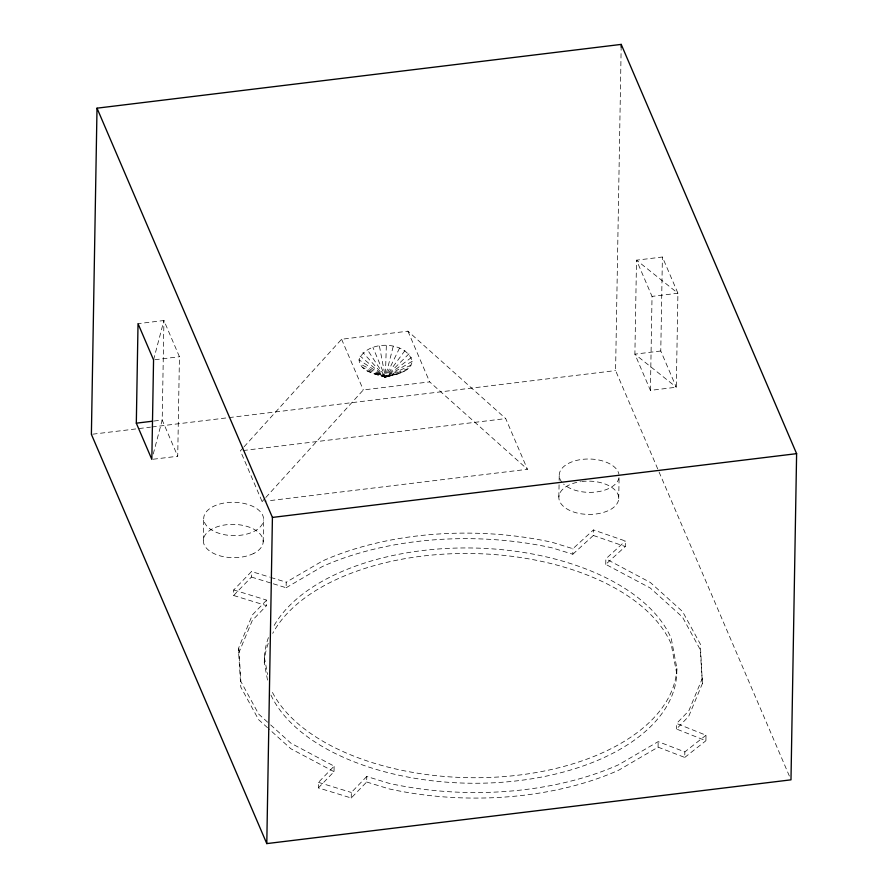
<?xml version="1.0" encoding="UTF-8"?>
<svg xmlns="http://www.w3.org/2000/svg" width="888" height="888" viewBox="0 0 888 888"><rect width="100%" height="100%" fill="white"/><g stroke="black" fill="none" stroke-linecap="round" stroke-linejoin="round"><path stroke-width="0.67" stroke-dasharray="4.44 3.33" d="M153.202 459.229L177.722 456.254L179.443 356.743L163.925 320.524L138.029 323.665M203.319 540.259L203.696 518.148M233.722 589.965L266.655 600.11L266.555 605.638L233.622 595.493L233.722 589.965L251.526 571.528L269.508 577.067M267.554 727.738L258.586 719.646L240.803 687.068L238.661 653.202L238.761 647.674L252.425 614.851L266.655 600.11M233.622 595.493L251.426 577.056L251.526 571.528M263.192 541.846L263.581 519.735A29.948 16.672 1 0 0 219.358 504.118A29.948 16.672 1 0 0 217.982 532.966A29.948 16.672 1 0 0 263.581 519.735M267.521 680.086L264.291 662.881L264.38 657.353A206.327 114.852 1 0 1 268.798 636.629M273.271 583.782L286.125 587.745L286.225 582.206L322.422 561.016A232.956 129.681 1 0 1 552.147 542.313L572.915 548.706L593.45 529.936L625.374 541.003L625.274 546.531L605.749 564.368L650.227 587.989L682.461 617.082L700.255 649.661L702.397 683.527L688.722 716.35L676.501 729.015L705.905 740.747L706.004 735.22L676.601 723.476L676.501 729.015M706.004 735.22L684.848 751.903L658.163 741.624L618.825 764.657A232.956 129.681 1 0 1 389.099 783.349L366.766 776.478L366.677 782.006L351.237 798.001L318.37 787.889L318.47 782.361L334.121 766.144L290.92 743.212L268.653 723.121M318.37 787.889L334.021 771.672L334.121 766.144M351.237 798.001L351.326 792.473L366.766 776.478M558.852 497.003L559.118 481.807M559.14 480.419L559.24 474.891M286.125 587.745L322.333 566.544A232.956 129.681 1 0 1 552.059 547.852L572.816 554.234L572.915 548.706M572.816 554.234L593.362 535.464L593.45 529.936M605.749 564.368L605.849 558.841L625.374 541.003M789.354 776.012L615.584 370.574L621.167 47.164M618.725 498.601L619.114 476.49A29.948 16.672 1 0 1 596.914 491.885A29.948 16.672 1 0 1 563.625 484.093M650.416 390.376L652.036 296.392L636.507 260.173L662.393 257.021L677.921 293.24L676.301 387.224L650.416 390.376L634.887 354.157L636.507 260.173L677.921 293.24L652.036 296.392M660.772 351.004L634.887 354.157L676.301 387.224L660.772 351.004L662.393 257.021M366.677 782.006L389 788.877A232.956 129.681 1 0 0 618.725 770.185L658.075 747.152L658.163 741.624M270.951 695.093A206.327 114.852 1 0 0 494.183 782.761A206.327 114.852 1 0 0 676.767 673.848L676.867 668.32L671.239 638.428A206.327 114.852 1 0 0 476.068 548.074A206.327 114.852 1 0 0 272.827 627.838M658.075 747.152L684.748 757.431L684.848 751.903M702.397 683.527L700.355 644.133L682.561 611.555L650.327 582.461L605.849 558.841M386.336 345.765L385.348 377.156C376.013 373.959 360.373 372.272 359.018 359.862C366.422 339.849 406.304 340.537 412.243 361.272C409.845 373.238 394.772 374.27 385.348 377.156L371.717 373.038M393.195 346.453L385.348 377.156L366.311 370.54M153.557 359.884L163.925 320.524L162.204 420.035L153.224 454.145M238.661 653.202L252.336 620.379L266.555 605.638M702.486 677.999L688.822 710.822L676.601 723.476M399.545 348.096L385.348 377.156L362.237 367.355M404.939 350.594L385.348 377.156L359.74 363.714M243.168 447.796L240.382 450.871L262.115 501.576L266.233 501.065M244.089 446.775L341.603 339.249L407.936 331.18L505.716 418.592L527.45 469.297L267.61 500.899M262.115 501.576L264.902 498.501M265.823 497.48L363.325 389.954L429.659 381.884L527.45 469.297M409.024 353.779L385.348 377.156L359.018 359.862M684.748 757.431L705.905 740.747M411.521 357.42L385.348 377.156L360.106 356.055M412.243 361.272L385.348 377.156L362.937 352.547M411.155 365.09L385.348 377.156L367.31 349.595M408.325 368.587L385.348 377.156L372.938 347.386M398.324 373.748L385.348 377.156L384.926 375.38L378.066 374.692M403.951 371.539L385.348 377.156L379.42 346.087M154.923 359.718L179.443 356.743M154.035 421.023L162.204 420.035L177.722 456.254M92.763 434.177L150.549 427.15M151.926 426.984L615.584 370.574M243.134 450.538L505.716 418.592M384.926 375.38L391.841 375.058M270.796 577.466L286.225 582.206M251.426 577.056L271.983 583.394M318.47 782.361L351.326 792.473M593.362 535.464L625.274 546.531M334.021 771.672L290.82 748.739L268.565 728.648M267.643 722.21L258.686 714.119L240.892 681.529L238.761 647.674M407.936 331.18L429.659 381.884M341.603 339.249L363.325 389.954M676.767 673.848L671.15 643.955A206.327 114.852 1 0 0 475.968 553.601A206.327 114.852 1 0 0 272.727 633.366M264.38 657.353L267.621 674.558M581.807 481.507A29.948 16.672 1 0 1 615.118 490.165A29.948 16.672 1 0 1 609.401 510.145C600.377 514.441 590.076 515.195 580.275 513.686A29.948 16.672 1 0 1 558.841 497.369A29.948 16.672 1 0 1 580.552 481.673M561.982 482.351A29.948 16.672 1 0 1 581.229 459.518A29.948 16.672 1 0 1 618.958 474.303M264.291 662.881A206.327 114.852 1 0 1 268.698 642.157M676.867 668.32A206.327 114.852 1 0 1 494.272 777.233A206.327 114.852 1 0 1 271.051 689.565M253.868 553.391C244.833 557.697 234.532 558.452 224.742 556.942A29.948 16.672 1 0 1 206.46 533.288A29.948 16.672 1 0 1 251.071 527.861A29.948 16.672 1 0 1 253.868 553.391"/><path stroke-width="1.33" d="M97.014 108.17L91.386 434.343L266.788 843.6L790.986 779.831L796.614 453.657L621.212 44.4L97.014 108.17L272.416 517.427L266.788 843.6M136.319 423.176L138.029 323.665L153.557 359.884L151.837 459.396L136.319 423.176L152.669 421.19M621.167 47.164L621.212 44.4M272.416 517.427L796.614 453.657"/></g></svg>
